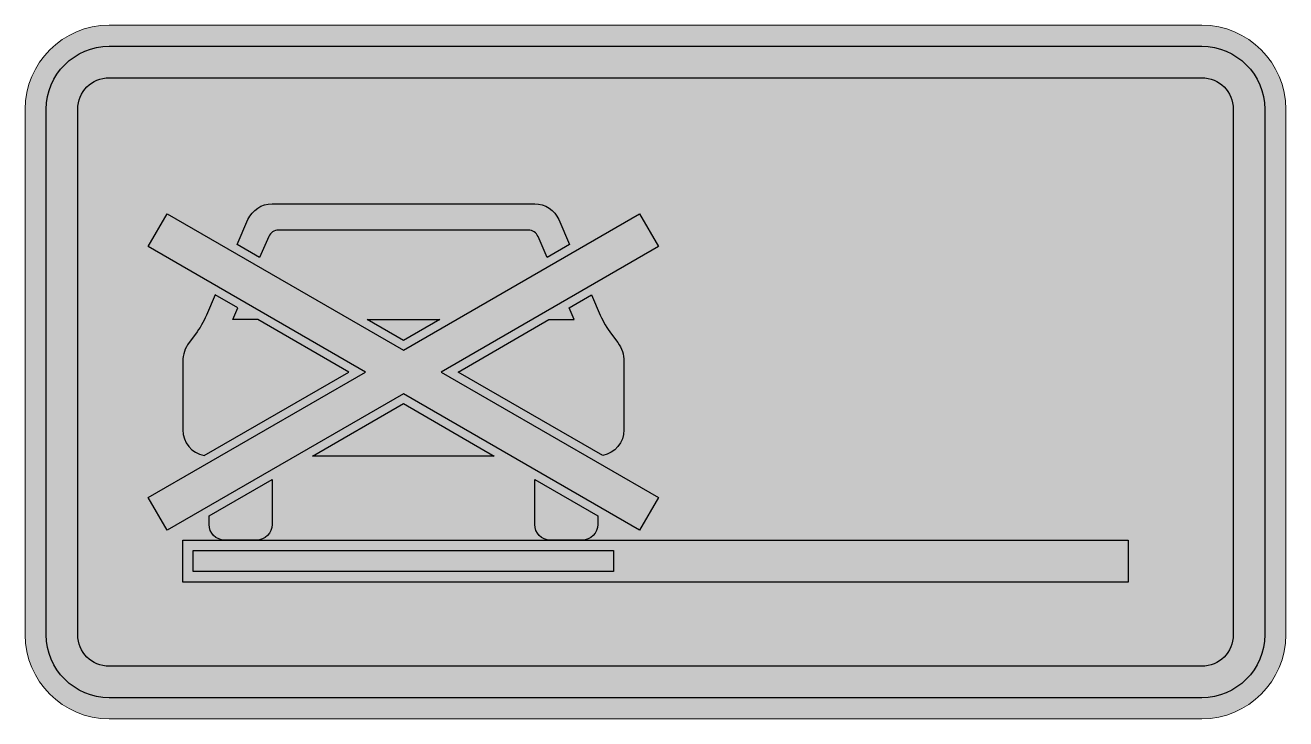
# Model space of a CAD drawing. Header units: centimetres. Extents: x 0 to 60, y 0 to 33.
import ezdxf

# ---------------------------------------------------------------- set-up
doc = ezdxf.new("R2010")
doc.units = ezdxf.units.CM
doc.header["$MEASUREMENT"] = 0
doc.layers.add('Ebene 1', color=7, linetype='Continuous')

msp = doc.modelspace()

# ---------------------------------------------------------------- hatches: boundary and pattern name
at = {"layer": 'Ebene 1', "true_color": 0xfefefe}
h = msp.add_hatch(color=7, dxfattribs=at)
edge = h.paths.add_edge_path()
edge.add_spline(control_points=[(56, 0), (58.21025, 0), (60, 1.78975), (60, 4), (60, 4), (60, 29), (60, 29), (60, 31.21025), (58.21025, 33), (56, 33), (56, 33), (4, 33), (4, 33), (1.78975, 33), (0, 31.21025), (0, 29), (0, 29), (0, 4), (0, 4), (0, 1.78975), (1.78975, 0), (4, 0), (4, 0), (56, 0), (56, 0)], knot_values=[0, 0, 0, 0, 0.125, 0.125, 0.125, 0.25, 0.25, 0.25, 0.375, 0.375, 0.375, 0.5, 0.5, 0.5, 0.625, 0.625, 0.625, 0.75, 0.75, 0.75, 0.875, 0.875, 0.875, 1, 1, 1, 1], degree=3, periodic=1)
at = {"layer": 'Ebene 1', "true_color": 0x2b2a29}
h = msp.add_hatch(color=250, dxfattribs=at)
edge = h.paths.add_edge_path()
edge.add_spline(control_points=[(56, 1), (57.65769, 1), (59, 2.34231), (59, 4), (59, 4), (59, 29), (59, 29), (59, 30.65769), (57.65769, 32), (56, 32), (56, 32), (4, 32), (4, 32), (2.34231, 32), (1, 30.65769), (1, 29), (1, 29), (1, 4), (1, 4), (1, 2.34231), (2.34231, 1), (4, 1), (4, 1), (56, 1), (56, 1)], knot_values=[0, 0, 0, 0, 0.125, 0.125, 0.125, 0.25, 0.25, 0.25, 0.375, 0.375, 0.375, 0.5, 0.5, 0.5, 0.625, 0.625, 0.625, 0.75, 0.75, 0.75, 0.875, 0.875, 0.875, 1, 1, 1, 1], degree=3, periodic=1)
at = {"layer": 'Ebene 1', "true_color": 0xfefefe}
h = msp.add_hatch(color=7, dxfattribs=at)
edge = h.paths.add_edge_path()
edge.add_spline(control_points=[(56, 2.5), (56.82884, 2.5), (57.5, 3.17116), (57.5, 4), (57.5, 4), (57.5, 29), (57.5, 29), (57.5, 29.82884), (56.82884, 30.5), (56, 30.5), (56, 30.5), (4, 30.5), (4, 30.5), (3.17116, 30.5), (2.5, 29.82884), (2.5, 29), (2.5, 29), (2.5, 4), (2.5, 4), (2.5, 3.17116), (3.17116, 2.5), (4, 2.5), (4, 2.5), (56, 2.5), (56, 2.5)], knot_values=[0, 0, 0, 0, 0.125, 0.125, 0.125, 0.25, 0.25, 0.25, 0.375, 0.375, 0.375, 0.5, 0.5, 0.5, 0.625, 0.625, 0.625, 0.75, 0.75, 0.75, 0.875, 0.875, 0.875, 1, 1, 1, 1], degree=3, periodic=1)
at = {"layer": 'Ebene 1', "true_color": 0x2b2a29}
h = msp.add_hatch(color=250, dxfattribs=at)
edge = h.paths.add_edge_path()
edge.add_spline(control_points=[(18, 15.46077), (18, 15.46077), (29.2414, 8.97058), (29.2414, 8.97058), (29.2414, 8.97058), (30.1414, 10.52943), (30.1414, 10.52943), (30.1414, 10.52943), (19.8, 16.5), (19.8, 16.5), (19.8, 16.5), (30.1414, 22.47057), (30.1414, 22.47057), (30.1414, 22.47057), (29.2414, 24.02942), (29.2414, 24.02942), (29.2414, 24.02942), (18, 17.53923), (18, 17.53923), (18, 17.53923), (6.7587, 24.02942), (6.7587, 24.02942), (6.7587, 24.02942), (5.8587, 22.47057), (5.8587, 22.47057), (5.8587, 22.47057), (16.2, 16.5), (16.2, 16.5), (16.2, 16.5), (5.8587, 10.52943), (5.8587, 10.52943), (5.8587, 10.52943), (6.7587, 8.97058), (6.7587, 8.97058), (6.7587, 8.97058), (18, 15.46077), (18, 15.46077)], knot_values=[0, 0, 0, 0, 0.08333333, 0.08333333, 0.08333333, 0.16666667, 0.16666667, 0.16666667, 0.25, 0.25, 0.25, 0.33333333, 0.33333333, 0.33333333, 0.41666667, 0.41666667, 0.41666667, 0.5, 0.5, 0.5, 0.58333333, 0.58333333, 0.58333333, 0.66666667, 0.66666667, 0.66666667, 0.75, 0.75, 0.75, 0.83333333, 0.83333333, 0.83333333, 0.91666667, 0.91666667, 0.91666667, 1, 1, 1, 1], degree=3, periodic=1)
h = msp.add_hatch(color=250, dxfattribs=at)
edge = h.paths.add_edge_path()
edge.add_spline(control_points=[(25.9101, 22.56797), (25.9101, 22.56797), (25.39619, 23.74874), (25.39619, 23.74874), (25.19758, 24.2052), (24.74781, 24.5), (24.25, 24.5), (24.25, 24.5), (11.75, 24.5), (11.75, 24.5), (11.25219, 24.5), (10.80242, 24.2052), (10.60381, 23.74874), (10.60381, 23.74874), (10.09, 22.56797), (10.09, 22.56797), (10.09, 22.56797), (11.1591, 21.95072), (11.1591, 21.95072), (11.1591, 21.95072), (11.59154, 22.94953), (11.59154, 22.94953), (11.67102, 23.13216), (11.85083, 23.25), (12.05, 23.25), (12.05, 23.25), (23.95, 23.25), (23.95, 23.25), (24.14917, 23.25), (24.32898, 23.13216), (24.40846, 22.94953), (24.40846, 22.94953), (24.841, 21.95072), (24.841, 21.95072), (24.841, 21.95072), (25.9101, 22.56797), (25.9101, 22.56797)], knot_values=[0, 0, 0, 0, 0.08333333, 0.08333333, 0.08333333, 0.16666667, 0.16666667, 0.16666667, 0.25, 0.25, 0.25, 0.33333333, 0.33333333, 0.33333333, 0.41666667, 0.41666667, 0.41666667, 0.5, 0.5, 0.5, 0.58333333, 0.58333333, 0.58333333, 0.66666667, 0.66666667, 0.66666667, 0.75, 0.75, 0.75, 0.83333333, 0.83333333, 0.83333333, 0.91666667, 0.91666667, 0.91666667, 1, 1, 1, 1], degree=3, periodic=1)
h = msp.add_hatch(color=250, dxfattribs=at)
edge = h.paths.add_edge_path()
edge.add_spline(control_points=[(7.5, 17), (7.5, 17.32523), (7.60487, 17.63982), (7.8, 17.9), (7.8, 17.9), (8.1, 18.29999), (8.1, 18.29999), (8.31344, 18.58458), (8.48418, 18.87801), (8.62614, 19.20419), (8.62614, 19.20419), (9.0459, 20.16858), (9.0459, 20.16858), (9.0459, 20.16858), (10.115, 19.55134), (10.115, 19.55134), (10.115, 19.55134), (9.875, 19), (9.875, 19), (9.875, 19), (11.0699, 19), (11.0699, 19), (11.0699, 19), (15.4, 16.5), (15.4, 16.5), (15.4, 16.5), (8.5116, 12.52295), (8.5116, 12.52295), (7.92383, 12.63714), (7.5, 13.15124), (7.5, 13.75), (7.5, 13.75), (7.5, 17), (7.5, 17)], knot_values=[0, 0, 0, 0, 0.09090909, 0.09090909, 0.09090909, 0.18181818, 0.18181818, 0.18181818, 0.27272727, 0.27272727, 0.27272727, 0.36363636, 0.36363636, 0.36363636, 0.45454545, 0.45454545, 0.45454545, 0.54545455, 0.54545455, 0.54545455, 0.63636364, 0.63636364, 0.63636364, 0.72727273, 0.72727273, 0.72727273, 0.81818182, 0.81818182, 0.81818182, 0.90909091, 0.90909091, 0.90909091, 1, 1, 1, 1], degree=3, periodic=1)
h = msp.add_hatch(color=250, dxfattribs=at)
edge = h.paths.add_edge_path()
edge.add_spline(control_points=[(28.5, 17), (28.5, 17.32523), (28.39513, 17.63982), (28.2, 17.9), (28.2, 17.9), (27.9, 18.29999), (27.9, 18.29999), (27.68656, 18.58458), (27.51582, 18.87801), (27.37386, 19.20419), (27.37386, 19.20419), (26.9542, 20.16858), (26.9542, 20.16858), (26.9542, 20.16858), (25.8851, 19.55134), (25.8851, 19.55134), (25.8851, 19.55134), (26.125, 19), (26.125, 19), (26.125, 19), (24.9302, 19), (24.9302, 19), (24.9302, 19), (20.6, 16.5), (20.6, 16.5), (20.6, 16.5), (27.4884, 12.52295), (27.4884, 12.52295), (28.07617, 12.63714), (28.5, 13.15124), (28.5, 13.75), (28.5, 13.75), (28.5, 17), (28.5, 17)], knot_values=[0, 0, 0, 0, 0.09090909, 0.09090909, 0.09090909, 0.18181818, 0.18181818, 0.18181818, 0.27272727, 0.27272727, 0.27272727, 0.36363636, 0.36363636, 0.36363636, 0.45454545, 0.45454545, 0.45454545, 0.54545455, 0.54545455, 0.54545455, 0.63636364, 0.63636364, 0.63636364, 0.72727273, 0.72727273, 0.72727273, 0.81818182, 0.81818182, 0.81818182, 0.90909091, 0.90909091, 0.90909091, 1, 1, 1, 1], degree=3, periodic=1)
h = msp.add_hatch(color=250, dxfattribs=at)
edge = h.paths.add_edge_path()
edge.add_spline(control_points=[(18, 18.00111), (18, 18.00111), (19.7302, 19), (19.7302, 19), (19.7302, 19), (16.2699, 19), (16.2699, 19), (16.2699, 19), (18, 18.00111), (18, 18.00111)], knot_values=[0, 0, 0, 0, 0.33333333, 0.33333333, 0.33333333, 0.66666667, 0.66666667, 0.66666667, 1, 1, 1, 1], degree=3, periodic=1)
h = msp.add_hatch(color=250, dxfattribs=at)
edge = h.paths.add_edge_path()
edge.add_spline(control_points=[(18, 14.99889), (18, 14.99889), (13.6718, 12.5), (13.6718, 12.5), (13.6718, 12.5), (22.3282, 12.5), (22.3282, 12.5), (22.3282, 12.5), (18, 14.99889), (18, 14.99889)], knot_values=[0, 0, 0, 0, 0.33333333, 0.33333333, 0.33333333, 0.66666667, 0.66666667, 0.66666667, 1, 1, 1, 1], degree=3, periodic=1)
h = msp.add_hatch(color=250, dxfattribs=at)
edge = h.paths.add_edge_path()
edge.add_spline(control_points=[(11.75, 11.39045), (11.75, 11.39045), (8.75, 9.6584), (8.75, 9.6584), (8.75, 9.6584), (8.75, 9.25), (8.75, 9.25), (8.75, 8.83558), (9.08558, 8.5), (9.5, 8.5), (9.5, 8.5), (11, 8.5), (11, 8.5), (11.41442, 8.5), (11.75, 8.83558), (11.75, 9.25), (11.75, 9.25), (11.75, 11.39045), (11.75, 11.39045)], knot_values=[0, 0, 0, 0, 0.16666667, 0.16666667, 0.16666667, 0.33333333, 0.33333333, 0.33333333, 0.5, 0.5, 0.5, 0.66666667, 0.66666667, 0.66666667, 0.83333333, 0.83333333, 0.83333333, 1, 1, 1, 1], degree=3, periodic=1)
h = msp.add_hatch(color=250, dxfattribs=at)
edge = h.paths.add_edge_path()
edge.add_spline(control_points=[(27.25, 9.6584), (27.25, 9.6584), (24.25, 11.39045), (24.25, 11.39045), (24.25, 11.39045), (24.25, 9.25), (24.25, 9.25), (24.25, 8.83558), (24.58558, 8.5), (25, 8.5), (25, 8.5), (26.5, 8.5), (26.5, 8.5), (26.91442, 8.5), (27.25, 8.83558), (27.25, 9.25), (27.25, 9.25), (27.25, 9.6584), (27.25, 9.6584)], knot_values=[0, 0, 0, 0, 0.16666667, 0.16666667, 0.16666667, 0.33333333, 0.33333333, 0.33333333, 0.5, 0.5, 0.5, 0.66666667, 0.66666667, 0.66666667, 0.83333333, 0.83333333, 0.83333333, 1, 1, 1, 1], degree=3, periodic=1)
h = msp.add_hatch(color=250, dxfattribs=at)
edge = h.paths.add_edge_path()
edge.add_spline(control_points=[(52.5, 6.5), (52.5, 6.5), (52.5, 8.5), (52.5, 8.5), (52.5, 8.5), (7.5, 8.5), (7.5, 8.5), (7.5, 8.5), (7.5, 6.5), (7.5, 6.5), (7.5, 6.5), (52.5, 6.5), (52.5, 6.5)], knot_values=[0, 0, 0, 0, 0.25, 0.25, 0.25, 0.5, 0.5, 0.5, 0.75, 0.75, 0.75, 1, 1, 1, 1], degree=3, periodic=1)
at = {"layer": 'Ebene 1', "true_color": 0xfefefe}
h = msp.add_hatch(color=7, dxfattribs=at)
edge = h.paths.add_edge_path()
edge.add_spline(control_points=[(28, 7), (28, 7), (28, 8), (28, 8), (28, 8), (8, 8), (8, 8), (8, 8), (8, 7), (8, 7), (8, 7), (28, 7), (28, 7)], knot_values=[0, 0, 0, 0, 0.25, 0.25, 0.25, 0.5, 0.5, 0.5, 0.75, 0.75, 0.75, 1, 1, 1, 1], degree=3, periodic=1)

# ---------------------------------------------------------------- linework, layer by layer
at = {"layer": 'Ebene 1', "color": 250, "lineweight": 0}
msp.add_open_spline([(56, 0), (58.21025, 0), (60, 1.78975), (60, 4), (60, 4), (60, 29), (60, 29), (60, 31.21025), (58.21025, 33), (56, 33), (56, 33), (4, 33), (4, 33), (1.78975, 33), (0, 31.21025), (0, 29), (0, 29), (0, 4), (0, 4), (0, 1.78975), (1.78975, 0), (4, 0), (4, 0), (56, 0), (56, 0)], degree=3, knots=[0, 0, 0, 0, 0.125, 0.125, 0.125, 0.25, 0.25, 0.25, 0.375, 0.375, 0.375, 0.5, 0.5, 0.5, 0.625, 0.625, 0.625, 0.75, 0.75, 0.75, 0.875, 0.875, 0.875, 1, 1, 1, 1], dxfattribs=at)
at = {"layer": 'Ebene 1', "color": 250}
for points, knots in [([(56, 1), (57.65769, 1), (59, 2.34231), (59, 4), (59, 4), (59, 29), (59, 29), (59, 30.65769), (57.65769, 32), (56, 32), (56, 32), (4, 32), (4, 32), (2.34231, 32), (1, 30.65769), (1, 29), (1, 29), (1, 4), (1, 4), (1, 2.34231), (2.34231, 1), (4, 1), (4, 1), (56, 1), (56, 1)], [0, 0, 0, 0, 0.125, 0.125, 0.125, 0.25, 0.25, 0.25, 0.375, 0.375, 0.375, 0.5, 0.5, 0.5, 0.625, 0.625, 0.625, 0.75, 0.75, 0.75, 0.875, 0.875, 0.875, 1, 1, 1, 1]), ([(18, 15.46077), (18, 15.46077), (29.2414, 8.97058), (29.2414, 8.97058), (29.2414, 8.97058), (30.1414, 10.52943), (30.1414, 10.52943), (30.1414, 10.52943), (19.8, 16.5), (19.8, 16.5), (19.8, 16.5), (30.1414, 22.47057), (30.1414, 22.47057), (30.1414, 22.47057), (29.2414, 24.02942), (29.2414, 24.02942), (29.2414, 24.02942), (18, 17.53923), (18, 17.53923), (18, 17.53923), (6.7587, 24.02942), (6.7587, 24.02942), (6.7587, 24.02942), (5.8587, 22.47057), (5.8587, 22.47057), (5.8587, 22.47057), (16.2, 16.5), (16.2, 16.5), (16.2, 16.5), (5.8587, 10.52943), (5.8587, 10.52943), (5.8587, 10.52943), (6.7587, 8.97058), (6.7587, 8.97058), (6.7587, 8.97058), (18, 15.46077), (18, 15.46077)], [0, 0, 0, 0, 0.08333333, 0.08333333, 0.08333333, 0.16666667, 0.16666667, 0.16666667, 0.25, 0.25, 0.25, 0.33333333, 0.33333333, 0.33333333, 0.41666667, 0.41666667, 0.41666667, 0.5, 0.5, 0.5, 0.58333333, 0.58333333, 0.58333333, 0.66666667, 0.66666667, 0.66666667, 0.75, 0.75, 0.75, 0.83333333, 0.83333333, 0.83333333, 0.91666667, 0.91666667, 0.91666667, 1, 1, 1, 1]), ([(25.9101, 22.56797), (25.9101, 22.56797), (25.39619, 23.74874), (25.39619, 23.74874), (25.19758, 24.2052), (24.74781, 24.5), (24.25, 24.5), (24.25, 24.5), (11.75, 24.5), (11.75, 24.5), (11.25219, 24.5), (10.80242, 24.2052), (10.60381, 23.74874), (10.60381, 23.74874), (10.09, 22.56797), (10.09, 22.56797), (10.09, 22.56797), (11.1591, 21.95072), (11.1591, 21.95072), (11.1591, 21.95072), (11.59154, 22.94953), (11.59154, 22.94953), (11.67102, 23.13216), (11.85083, 23.25), (12.05, 23.25), (12.05, 23.25), (23.95, 23.25), (23.95, 23.25), (24.14917, 23.25), (24.32898, 23.13216), (24.40846, 22.94953), (24.40846, 22.94953), (24.841, 21.95072), (24.841, 21.95072), (24.841, 21.95072), (25.9101, 22.56797), (25.9101, 22.56797)], [0, 0, 0, 0, 0.08333333, 0.08333333, 0.08333333, 0.16666667, 0.16666667, 0.16666667, 0.25, 0.25, 0.25, 0.33333333, 0.33333333, 0.33333333, 0.41666667, 0.41666667, 0.41666667, 0.5, 0.5, 0.5, 0.58333333, 0.58333333, 0.58333333, 0.66666667, 0.66666667, 0.66666667, 0.75, 0.75, 0.75, 0.83333333, 0.83333333, 0.83333333, 0.91666667, 0.91666667, 0.91666667, 1, 1, 1, 1]), ([(7.5, 17), (7.5, 17.32523), (7.60487, 17.63982), (7.8, 17.9), (7.8, 17.9), (8.1, 18.29999), (8.1, 18.29999), (8.31344, 18.58458), (8.48418, 18.87801), (8.62614, 19.20419), (8.62614, 19.20419), (9.0459, 20.16858), (9.0459, 20.16858), (9.0459, 20.16858), (10.115, 19.55134), (10.115, 19.55134), (10.115, 19.55134), (9.875, 19), (9.875, 19), (9.875, 19), (11.0699, 19), (11.0699, 19), (11.0699, 19), (15.4, 16.5), (15.4, 16.5), (15.4, 16.5), (8.5116, 12.52295), (8.5116, 12.52295), (7.92383, 12.63714), (7.5, 13.15124), (7.5, 13.75), (7.5, 13.75), (7.5, 17), (7.5, 17)], [0, 0, 0, 0, 0.09090909, 0.09090909, 0.09090909, 0.18181818, 0.18181818, 0.18181818, 0.27272727, 0.27272727, 0.27272727, 0.36363636, 0.36363636, 0.36363636, 0.45454545, 0.45454545, 0.45454545, 0.54545455, 0.54545455, 0.54545455, 0.63636364, 0.63636364, 0.63636364, 0.72727273, 0.72727273, 0.72727273, 0.81818182, 0.81818182, 0.81818182, 0.90909091, 0.90909091, 0.90909091, 1, 1, 1, 1]), ([(28.5, 17), (28.5, 17.32523), (28.39513, 17.63982), (28.2, 17.9), (28.2, 17.9), (27.9, 18.29999), (27.9, 18.29999), (27.68656, 18.58458), (27.51582, 18.87801), (27.37386, 19.20419), (27.37386, 19.20419), (26.9542, 20.16858), (26.9542, 20.16858), (26.9542, 20.16858), (25.8851, 19.55134), (25.8851, 19.55134), (25.8851, 19.55134), (26.125, 19), (26.125, 19), (26.125, 19), (24.9302, 19), (24.9302, 19), (24.9302, 19), (20.6, 16.5), (20.6, 16.5), (20.6, 16.5), (27.4884, 12.52295), (27.4884, 12.52295), (28.07617, 12.63714), (28.5, 13.15124), (28.5, 13.75), (28.5, 13.75), (28.5, 17), (28.5, 17)], [0, 0, 0, 0, 0.09090909, 0.09090909, 0.09090909, 0.18181818, 0.18181818, 0.18181818, 0.27272727, 0.27272727, 0.27272727, 0.36363636, 0.36363636, 0.36363636, 0.45454545, 0.45454545, 0.45454545, 0.54545455, 0.54545455, 0.54545455, 0.63636364, 0.63636364, 0.63636364, 0.72727273, 0.72727273, 0.72727273, 0.81818182, 0.81818182, 0.81818182, 0.90909091, 0.90909091, 0.90909091, 1, 1, 1, 1]), ([(18, 18.00111), (18, 18.00111), (19.7302, 19), (19.7302, 19), (19.7302, 19), (16.2699, 19), (16.2699, 19), (16.2699, 19), (18, 18.00111), (18, 18.00111)], [0, 0, 0, 0, 0.33333333, 0.33333333, 0.33333333, 0.66666667, 0.66666667, 0.66666667, 1, 1, 1, 1]), ([(18, 14.99889), (18, 14.99889), (13.6718, 12.5), (13.6718, 12.5), (13.6718, 12.5), (22.3282, 12.5), (22.3282, 12.5), (22.3282, 12.5), (18, 14.99889), (18, 14.99889)], [0, 0, 0, 0, 0.33333333, 0.33333333, 0.33333333, 0.66666667, 0.66666667, 0.66666667, 1, 1, 1, 1]), ([(11.75, 11.39045), (11.75, 11.39045), (8.75, 9.6584), (8.75, 9.6584), (8.75, 9.6584), (8.75, 9.25), (8.75, 9.25), (8.75, 8.83558), (9.08558, 8.5), (9.5, 8.5), (9.5, 8.5), (11, 8.5), (11, 8.5), (11.41442, 8.5), (11.75, 8.83558), (11.75, 9.25), (11.75, 9.25), (11.75, 11.39045), (11.75, 11.39045)], [0, 0, 0, 0, 0.16666667, 0.16666667, 0.16666667, 0.33333333, 0.33333333, 0.33333333, 0.5, 0.5, 0.5, 0.66666667, 0.66666667, 0.66666667, 0.83333333, 0.83333333, 0.83333333, 1, 1, 1, 1]), ([(27.25, 9.6584), (27.25, 9.6584), (24.25, 11.39045), (24.25, 11.39045), (24.25, 11.39045), (24.25, 9.25), (24.25, 9.25), (24.25, 8.83558), (24.58558, 8.5), (25, 8.5), (25, 8.5), (26.5, 8.5), (26.5, 8.5), (26.91442, 8.5), (27.25, 8.83558), (27.25, 9.25), (27.25, 9.25), (27.25, 9.6584), (27.25, 9.6584)], [0, 0, 0, 0, 0.16666667, 0.16666667, 0.16666667, 0.33333333, 0.33333333, 0.33333333, 0.5, 0.5, 0.5, 0.66666667, 0.66666667, 0.66666667, 0.83333333, 0.83333333, 0.83333333, 1, 1, 1, 1]), ([(52.5, 6.5), (52.5, 6.5), (52.5, 8.5), (52.5, 8.5), (52.5, 8.5), (7.5, 8.5), (7.5, 8.5), (7.5, 8.5), (7.5, 6.5), (7.5, 6.5), (7.5, 6.5), (52.5, 6.5), (52.5, 6.5)], [0, 0, 0, 0, 0.25, 0.25, 0.25, 0.5, 0.5, 0.5, 0.75, 0.75, 0.75, 1, 1, 1, 1])]:
    msp.add_open_spline(points, degree=3, knots=knots, dxfattribs=at)
at = {"layer": 'Ebene 1', "color": 7}
for points, knots in [([(56, 2.5), (56.82884, 2.5), (57.5, 3.17116), (57.5, 4), (57.5, 4), (57.5, 29), (57.5, 29), (57.5, 29.82884), (56.82884, 30.5), (56, 30.5), (56, 30.5), (4, 30.5), (4, 30.5), (3.17116, 30.5), (2.5, 29.82884), (2.5, 29), (2.5, 29), (2.5, 4), (2.5, 4), (2.5, 3.17116), (3.17116, 2.5), (4, 2.5), (4, 2.5), (56, 2.5), (56, 2.5)], [0, 0, 0, 0, 0.125, 0.125, 0.125, 0.25, 0.25, 0.25, 0.375, 0.375, 0.375, 0.5, 0.5, 0.5, 0.625, 0.625, 0.625, 0.75, 0.75, 0.75, 0.875, 0.875, 0.875, 1, 1, 1, 1]), ([(28, 7), (28, 7), (28, 8), (28, 8), (28, 8), (8, 8), (8, 8), (8, 8), (8, 7), (8, 7), (8, 7), (28, 7), (28, 7)], [0, 0, 0, 0, 0.25, 0.25, 0.25, 0.5, 0.5, 0.5, 0.75, 0.75, 0.75, 1, 1, 1, 1])]:
    msp.add_open_spline(points, degree=3, knots=knots, dxfattribs=at)

doc.saveas('drawing.dxf')
